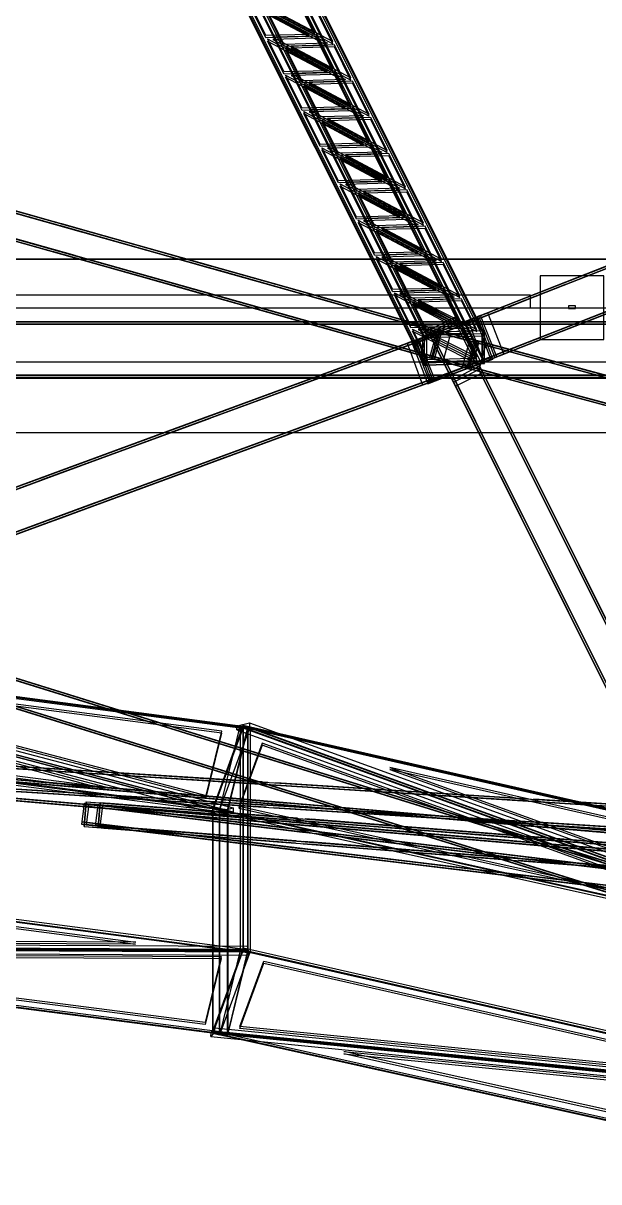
# Model space of a CAD drawing. Header units: millimetres. Extents: x -52000 to 48850, y -48850 to 51750.
# Drawn here: x 8040 to 12194, y -28305 to -19948 of the extents above; entities that cross this region are included whole.
import ezdxf

# ---------------------------------------------------------------- set-up
doc = ezdxf.new("R2010")
doc.units = ezdxf.units.MM
doc.layers.add('D-STR-BASE', color=7, linetype='Continuous', lineweight=25)
doc.layers.add('D-STR-STRC', color=7, linetype='Continuous', lineweight=25)

msp = doc.modelspace()

# ---------------------------------------------------------------- linework, layer by layer
at = {"layer": 'D-STR-BASE'}
for points in [[(-24900, -22900), (24900, -22900), (24900, 22900), (-24900, 22900)], [(-23650, -21650), (23650, -21650), (23650, 21650), (-23650, 21650)], [(-23650, -21650), (23650, -21650), (23650, 21650), (-23650, 21650)], [(-23650, -21650), (23650, -21650), (23650, 21650), (-23650, 21650)], [(-23650, -21650), (23650, -21650), (23650, 21650), (-23650, 21650)], [(-24000, -22000), (24000, -22000), (24000, -21650), (-24000, -21650)], [(-24000, -22000), (24000, -22000), (24000, -21650), (-24000, -21650)], [(-24000, -22000), (24000, -22000), (24000, -21650), (-24000, -21650)], [(-24000, -22000), (24000, -22000), (24000, -21650), (-24000, -21650)], [(-24000, -22000), (24000, -22000), (24000, -21650), (-24000, -21650)], [(-24000, -22000), (24000, -22000), (24000, -21650), (-24000, -21650)], [(-24000, -22000), (24000, -22000), (24000, -21650), (-24000, -21650)], [(-24000, -22000), (24000, -22000), (24000, -21650), (-24000, -21650)], [(11770, -22230), (12230, -22230), (12230, -21770), (11770, -21770)], [(6300, -22000), (11700, -22000), (11700, -21910), (6300, -21910)], [(6300, -22000), (11700, -22000), (11700, -21910), (6300, -21910)], [(11975, -22006), (12025, -22006), (12025, -21986), (11975, -21986)], [(-24450, -22390), (24450, -22390), (24450, -22510), (-24450, -22510)], [(-24450, -22390), (24450, -22390), (24450, -22510), (-24450, -22510)]]:
    msp.add_lwpolyline(points, close=True, dxfattribs=at)
at = {"layer": 'D-STR-STRC'}
for points in [[(10844.5, -22250.9), (11341.4, -22056.2), (19353.2, -18916.8), (18856.3, -19111.5)], [(10850.3, -22265.8), (11347.2, -22071.1), (19359, -18931.7), (18862.1, -19126.4)], [(11326.3, -22259.4), (11024.5, -22174.4), (-126.8, -19035), (175, -19119.9)], [(11330.6, -22244), (11028.8, -22159), (-122.5, -19019.6), (179.4, -19104.5)], [(11369.8, -22189.6), (10932.8, -22201.7), (9363.1, -19062.2), (9800.1, -19050.2)], [(11369.8, -22205.2), (10932.8, -22217.2), (9363.1, -19077.8), (9800.1, -19065.7)], [(11278.1, -22430.7), (10976.2, -22345.7), (-175, -19206.3), (126.8, -19291.3)], [(10955.4, -22534), (11452.3, -22339.3), (19464.1, -19199.9), (18967.2, -19394.6)], [(10961.2, -22548.9), (11458.1, -22354.2), (19470, -19214.7), (18973.1, -19409.5)], [(11273.7, -22446.1), (10971.9, -22361.1), (-179.4, -19221.7), (122.5, -19306.7)], [(11369.8, -22387.9), (10932.8, -22400), (9363.1, -19260.5), (9800.1, -19248.5)], [(11369.8, -22403.5), (10932.8, -22415.5), (9363.1, -19276.1), (9800.1, -19264)], [(10104.9, -20029.3), (9792, -20037.9), (9672.9, -19799.6)], [(10144.3, -20017.5), (10025.2, -19779.2), (9712.3, -19787.8)], [(10144.3, -20033.1), (10025.2, -19794.8), (9712.3, -19803.4)], [(10104.9, -20044.8), (9792, -20053.4), (9672.9, -19815.1)], [(10235.7, -20092.6), (9922.8, -20101.2), (9803.7, -19862.9)], [(10235.7, -20108.1), (9922.8, -20116.7), (9803.7, -19878.4)], [(10275.1, -20080.9), (10156, -19842.5), (9843.1, -19851.2)], [(10275.1, -20096.4), (10156, -19858.1), (9843.1, -19866.7)], [(10275.1, -20279.2), (10156, -20040.8), (9843.1, -20049.5)], [(10275.1, -20294.7), (10156, -20056.4), (9843.1, -20065)], [(10235.7, -20290.9), (9922.8, -20299.5), (9803.7, -20061.2)], [(10235.7, -20306.4), (9922.8, -20315), (9803.7, -20076.7)], [(10366.5, -20354.2), (10053.6, -20362.8), (9934.5, -20124.5)], [(10405.9, -20342.5), (10286.8, -20104.2), (9973.9, -20112.8)], [(10405.9, -20358), (10286.8, -20119.7), (9973.9, -20128.3)], [(10366.5, -20369.7), (10053.6, -20378.4), (9934.5, -20140.1)], [(10405.9, -20540.8), (10286.8, -20302.5), (9973.9, -20311.1)], [(10366.5, -20552.5), (10053.6, -20561.1), (9934.5, -20322.8)], [(10366.5, -20568), (10053.6, -20576.7), (9934.5, -20338.4)], [(10405.9, -20556.3), (10286.8, -20318), (9973.9, -20326.6)], [(10497.3, -20615.8), (10184.4, -20624.4), (10065.3, -20386.1)], [(10536.7, -20604.1), (10417.6, -20365.8), (10104.7, -20374.4)], [(10536.7, -20619.6), (10417.6, -20381.3), (10104.7, -20390)], [(10497.3, -20631.4), (10184.4, -20640), (10065.3, -20401.7)], [(10497.3, -20814.1), (10184.4, -20822.7), (10065.3, -20584.4)], [(10497.3, -20829.7), (10184.4, -20838.3), (10065.3, -20600)], [(10536.7, -20802.4), (10417.6, -20564.1), (10104.7, -20572.7)], [(10536.7, -20817.9), (10417.6, -20579.6), (10104.7, -20588.3)], [(10667.6, -20865.7), (10548.4, -20627.4), (10235.5, -20636)], [(10628.1, -20877.4), (10315.3, -20886.1), (10196.1, -20647.7)], [(10628.1, -20893), (10315.3, -20901.6), (10196.1, -20663.3)], [(10667.6, -20881.3), (10548.4, -20643), (10235.5, -20651.6)], [(10628.1, -21075.7), (10315.3, -21084.4), (10196.1, -20846)], [(10628.1, -21091.3), (10315.3, -21099.9), (10196.1, -20861.6)], [(10667.6, -21064), (10548.4, -20825.7), (10235.5, -20834.3)], [(10667.6, -21079.6), (10548.4, -20841.3), (10235.5, -20849.9)], [(10798.4, -21127.3), (10679.2, -20889), (10366.4, -20897.6)], [(10758.9, -21139.1), (10446.1, -21147.7), (10326.9, -20909.4)], [(10758.9, -21154.6), (10446.1, -21163.2), (10326.9, -20924.9)], [(10798.4, -21142.9), (10679.2, -20904.6), (10366.4, -20913.2)], [(8464.1, -21437), (8252.1, -21377.3), (7386.9, -21133.7)], [(8467.7, -21438), (7602.4, -21194.4), (7390.4, -21134.7)], [(10758.9, -21337.4), (10446.1, -21346), (10326.9, -21107.7)], [(10758.9, -21352.9), (10446.1, -21361.5), (10326.9, -21123.2)], [(10798.4, -21325.6), (10679.2, -21087.3), (10366.4, -21095.9)], [(10798.4, -21341.2), (10679.2, -21102.9), (10366.4, -21111.5)], [(8459.8, -21452.4), (8247.8, -21392.7), (7382.6, -21149.1)], [(8463.3, -21453.4), (7598.1, -21209.8), (7386.1, -21150.1)], [(10889.7, -21400.7), (10576.9, -21409.3), (10457.7, -21171)], [(10889.7, -21416.2), (10576.9, -21424.8), (10457.7, -21186.5)], [(10929.2, -21388.9), (10810, -21150.6), (10497.2, -21159.3)], [(10929.2, -21404.5), (10810, -21166.2), (10497.2, -21174.8)], [(8407.2, -21639.1), (8195.2, -21579.4), (7330, -21335.8)], [(8410.7, -21640.1), (7545.5, -21396.5), (7333.5, -21336.8)], [(8411.6, -21623.7), (8199.6, -21564), (7334.3, -21320.4)], [(8415.1, -21624.7), (7549.8, -21381.1), (7337.8, -21321.4)], [(10889.7, -21599), (10576.9, -21607.6), (10457.7, -21369.3)], [(10889.7, -21614.5), (10576.9, -21623.1), (10457.7, -21384.8)], [(10929.2, -21587.2), (10810, -21348.9), (10497.2, -21357.6)], [(10929.2, -21602.8), (10810, -21364.5), (10497.2, -21373.1)], [(9389.1, -21714), (9177.1, -21654.3), (8311.8, -21410.7)], [(9392.6, -21715), (8527.4, -21471.4), (8315.4, -21411.7)], [(9393.4, -21698.6), (9181.4, -21638.9), (8316.2, -21395.3)], [(9396.9, -21699.6), (8531.7, -21456), (8319.7, -21396.3)], [(11020.5, -21662.3), (10707.7, -21670.9), (10588.5, -21432.6)], [(11020.5, -21677.8), (10707.7, -21686.5), (10588.5, -21448.2)], [(11060, -21650.6), (10940.8, -21412.3), (10628, -21420.9)], [(11060, -21666.1), (10940.8, -21427.8), (10628, -21436.4)], [(11592.2, -21957.9), (11992.1, -21801.2), (12608.3, -21559.8)], [(9336.5, -21900.7), (9124.5, -21841), (8259.3, -21597.5)], [(9340, -21901.7), (8474.8, -21658.1), (8262.8, -21598.4)], [(9340.8, -21885.3), (9128.8, -21825.6), (8263.6, -21582.1)], [(9344.4, -21886.3), (8479.1, -21642.7), (8267.1, -21583)], [(11020.5, -21860.6), (10707.7, -21869.2), (10588.5, -21630.9)], [(11060, -21848.9), (10940.8, -21610.6), (10628, -21619.2)], [(11060, -21864.4), (10940.8, -21626.1), (10628, -21634.7)], [(11580.4, -21962.6), (12196.7, -21721.1), (12596.5, -21564.4)], [(11586.3, -21977.5), (12202.5, -21736), (12602.4, -21579.3)], [(11598.1, -21972.8), (11997.9, -21816.1), (12614.2, -21574.7)], [(10318.3, -21975.6), (10106.3, -21915.9), (9241.1, -21672.3)], [(10321.9, -21976.6), (9456.6, -21733), (9244.6, -21673.3)], [(10322.7, -21960.2), (10110.7, -21900.5), (9245.4, -21656.9)], [(10326.2, -21961.2), (9461, -21717.6), (9249, -21657.9)], [(11020.5, -21876.1), (10707.7, -21884.8), (10588.5, -21646.5)], [(11151.3, -21923.9), (10838.5, -21932.5), (10719.3, -21694.2)], [(11151.3, -21939.5), (10838.5, -21948.1), (10719.3, -21709.8)], [(11190.8, -21912.2), (11071.6, -21673.9), (10758.8, -21682.5)], [(11190.8, -21927.7), (11071.6, -21689.4), (10758.8, -21698.1)], [(10265.8, -22162.3), (10053.8, -22102.7), (9188.5, -21859.1)], [(10269.3, -22163.3), (9404.1, -21919.7), (9192.1, -21860.1)], [(10270.1, -22146.9), (10058.1, -22087.3), (9192.9, -21843.7)], [(10273.6, -22147.9), (9408.4, -21904.3), (9196.4, -21844.7)], [(11151.3, -22122.2), (10838.5, -22130.8), (10719.3, -21892.5)], [(11190.8, -22110.5), (11071.6, -21872.2), (10758.8, -21880.8)], [(11190.8, -22126), (11071.6, -21887.7), (10758.8, -21896.4)], [(10950, -22209.6), (11529, -21982.7), (11928.9, -21826)], [(10955.9, -22224.5), (11534.9, -21997.6), (11934.7, -21840.9)], [(10961.8, -22204.9), (11361.7, -22048.3), (11940.7, -21821.4)], [(10967.7, -22219.8), (11367.5, -22063.2), (11946.5, -21836.3)], [(11691.3, -22245.6), (12307.6, -22004.1), (12707.4, -21847.4)], [(11697.2, -22260.5), (12313.4, -22019), (12713.3, -21862.3)], [(11703.2, -22241), (12103, -22084.3), (12719.3, -21842.8)], [(11709, -22255.9), (12108.8, -22099.2), (12725.1, -21857.7)], [(11201.2, -22224.2), (10989.2, -22164.5), (10170.4, -21933.9)], [(11204.7, -22225.1), (10385.9, -21994.6), (10173.9, -21934.9)], [(11205.5, -22208.8), (10993.5, -22149.1), (10174.7, -21918.5)], [(11209, -22209.7), (10390.2, -21979.2), (10178.2, -21919.5)], [(11151.3, -22137.8), (10838.5, -22146.4), (10719.3, -21908.1)], [(11273.7, -22168.6), (10960.9, -22177.2), (10850.1, -21955.8)], [(11273.7, -22184.2), (10960.9, -22192.8), (10850.1, -21971.4)], [(11313.2, -22156.9), (11202.4, -21935.5), (10889.6, -21944.1)], [(11313.2, -22172.5), (11202.4, -21951.1), (10889.6, -21959.7)], [(10844.5, -22250.9), (10961.2, -22548.9), (11458.1, -22354.2), (11341.4, -22056.2)], [(10895.9, -22230.8), (11012.6, -22528.7), (11509.5, -22334), (11392.7, -22036.1)], [(11325.8, -22062.3), (11442.6, -22360.3), (11458.1, -22354.2), (11341.4, -22056.2)], [(-22302.6, -22118.6), (-22302.6, -22118.6), (22302.6, -22118.6), (22302.6, -22118.6)], [(-276.9, -26331.3), (166.5, -26168.3), (11317.8, -22070.9), (10874.4, -22233.8)], [(-271.4, -26346.3), (172.1, -26183.4), (11323.3, -22085.9), (10879.9, -22248.9)], [(7461.7, -22102.6), (7461.7, -22102.6), (11123.8, -22102.6), (11123.8, -22102.6)], [(7461.7, -22118.6), (7461.7, -22118.6), (11123.8, -22118.6), (11123.8, -22118.6)], [(10018.7, -22548.3), (10838.8, -22246.9), (11195.6, -22115.8)], [(10021.4, -22547.3), (10378.2, -22416.1), (11198.3, -22114.8)], [(10024.2, -22563.3), (10844.3, -22262), (11201.1, -22130.8)], [(10026.9, -22562.3), (10383.8, -22431.2), (11203.8, -22129.8)], [(11148.6, -22410.9), (10936.6, -22351.2), (10117.8, -22120.7)], [(11152.1, -22411.9), (10333.3, -22181.4), (10121.3, -22121.7)], [(11153, -22395.5), (10941, -22335.8), (10122.1, -22105.3)], [(11156.5, -22396.5), (10337.7, -22166), (10125.7, -22106.3)], [(10811.1, -22257.1), (10921.4, -22557.5), (11364.9, -22394.5), (11254.5, -22094.2)], [(10874.4, -22233.8), (10984.7, -22534.2), (11428.2, -22371.3), (11317.8, -22070.9)], [(11313.2, -22355.2), (11202.4, -22133.8), (10889.6, -22142.4)], [(11209.7, -22428.1), (11266.6, -22225.9), (10964.8, -22141), (10907.9, -22343.1)], [(10968.5, -22183), (11165.3, -22084.7), (11156.9, -22067.8), (10960.1, -22166.2)], [(11145.7, -22537.3), (11342.5, -22439), (11156.9, -22067.8), (10960.1, -22166.2)], [(11160.6, -22567.1), (11357.3, -22468.7), (11171.7, -22097.5), (10975, -22195.9)], [(11060.9, -22492.6), (11639.9, -22265.7), (12039.8, -22109.1)], [(11066.8, -22507.5), (11645.8, -22280.6), (12045.6, -22124)], [(11072.8, -22488), (11472.6, -22331.3), (12051.6, -22104.4)], [(11078.6, -22502.9), (11478.4, -22346.2), (12057.4, -22119.3)], [(13376.9, -26543.5), (13191.3, -26172.4), (11142.6, -22074.9), (11328.2, -22446.1)], [(13391.2, -26536.4), (13205.6, -26165.2), (11156.9, -22067.8), (11342.5, -22439)], [(11178.8, -22102.6), (11178.8, -22102.6), (14840.9, -22102.6), (14840.9, -22102.6)], [(11178.8, -22118.6), (11178.8, -22118.6), (14840.9, -22118.6), (14840.9, -22118.6)], [(11473.2, -22700.5), (11340.4, -22434.8), (11195.3, -22144.6)], [(11304, -22076), (11414.3, -22376.4), (11428.2, -22371.3), (11317.8, -22070.9)], [(13363.8, -26357.7), (13089, -26272.3), (-111, -22174.9), (163.8, -22260.2)], [(13368.5, -26342.4), (13093.7, -26257.1), (-106.3, -22159.6), (168.5, -22244.9)], [(11273.7, -22366.9), (10960.9, -22375.5), (10850.1, -22154.1)], [(11273.7, -22382.5), (10960.9, -22391.1), (10850.1, -22169.7)], [(10874.4, -22233.8), (10984.7, -22534.2), (10998.6, -22529.1), (10888.2, -22228.8)], [(11313.2, -22370.8), (11202.4, -22149.4), (10889.6, -22158)], [(11358.1, -22380.2), (11358.1, -22166.3), (10921.1, -22178.3), (10921.1, -22392.2)], [(11369.8, -22403.5), (11369.8, -22189.6), (10932.8, -22201.7), (10932.8, -22415.5)], [(10952.6, -22415), (10952.6, -22201.1), (10932.8, -22201.7), (10932.8, -22415.5)], [(13194.4, -26634.8), (13008.8, -26263.6), (10960.1, -22166.2), (11145.7, -22537.3)], [(10986.3, -22365.2), (11043.2, -22163), (11028.8, -22159), (10971.9, -22361.1)], [(11273.7, -22446.1), (11330.6, -22244), (11028.8, -22159), (10971.9, -22361.1)], [(13208.7, -26627.6), (13023.1, -26256.5), (10974.4, -22159), (11160, -22530.2)], [(11007.4, -22372.6), (11061.9, -22169.8), (11049.6, -22166.5), (10995.1, -22369.3)], [(11252.9, -22438.6), (11307.4, -22235.8), (11049.6, -22166.5), (10995.1, -22369.3)], [(26552, -26348.7), (26294.2, -26279.4), (11045.5, -22182), (11303.3, -22251.2)], [(26556.2, -26333.2), (26298.3, -26264), (11049.6, -22166.5), (11307.4, -22235.8)], [(11327.5, -22458.6), (11382, -22255.8), (11124.2, -22186.6), (11069.7, -22389.4)], [(12495.4, -22571.6), (11353.3, -22264.7), (11172.2, -22216)], [(12499.6, -22556.1), (11357.4, -22249.2), (11176.4, -22200.6)], [(12501.3, -22573.2), (12320.2, -22524.5), (11178.1, -22217.6)], [(11458.9, -22707.7), (11326.1, -22442), (11181, -22151.8)], [(12505.5, -22557.7), (12324.4, -22509.1), (11182.3, -22202.2)], [(11471.2, -22732.3), (11326.1, -22442.1), (11193.3, -22176.4)], [(11485.5, -22725.1), (11340.5, -22434.9), (11207.6, -22169.2)], [(11369.8, -22403.5), (11369.8, -22189.6), (11349.9, -22190.2), (11349.9, -22404)], [(10844.5, -22250.9), (10961.2, -22548.9), (10976.7, -22542.8), (10860, -22244.9)], [(11276.5, -22798.9), (11143.6, -22533.2), (10998.5, -22243)], [(11288.8, -22823.5), (11143.7, -22533.3), (11010.8, -22267.6)], [(11290.8, -22791.8), (11157.9, -22526), (11012.8, -22235.9)], [(11303.1, -22816.3), (11158, -22526.2), (11025.1, -22260.4)], [(11252.9, -22438.6), (11307.4, -22235.8), (11295.2, -22232.5), (11240.7, -22435.3)], [(11273.7, -22446.1), (11330.6, -22244), (11316.3, -22239.9), (11259.4, -22442.1)], [(-172.1, -26616.6), (271.4, -26453.7), (11422.7, -22356.3), (10979.2, -22519.2)], [(13306.3, -26542.9), (13031.5, -26457.6), (-168.5, -22360.2), (106.3, -22445.5)], [(-166.5, -26631.7), (276.9, -26468.7), (11428.2, -22371.3), (10984.7, -22534.2)], [(13311, -26527.7), (13036.2, -26442.3), (-163.8, -22344.9), (111, -22430.2)], [(26501.7, -26536), (26243.8, -26466.8), (10995.1, -22369.3), (11252.9, -22438.6)], [(26505.8, -26520.6), (26248, -26451.3), (10999.3, -22353.9), (11257.1, -22423.1)], [(12449.2, -22743.5), (11307.1, -22436.6), (11126, -22387.9)], [(12455.1, -22745.1), (12274.1, -22696.4), (11131.9, -22389.5)], [(9089.4, -22889.7), (9955.4, -22571.5), (10312.2, -22440.4)], [(9092.1, -22888.7), (9449, -22757.6), (10314.9, -22439.4)], [(9095, -22904.7), (9960.9, -22586.5), (10317.8, -22455.4)], [(9097.7, -22903.7), (9454.5, -22772.6), (10320.4, -22454.4)], [(10123.6, -22833.6), (10943.6, -22532.3), (11300.5, -22401.2)], [(10126.3, -22832.6), (10483.1, -22701.5), (11303.1, -22400.2)], [(10129.1, -22848.6), (10949.1, -22547.3), (11306, -22416.2)], [(10131.8, -22847.6), (10488.6, -22716.5), (11308.7, -22415.2)], [(12445.1, -22758.9), (11302.9, -22452), (11121.9, -22403.4)], [(12451, -22760.5), (12269.9, -22711.9), (11127.8, -22405)], [(11145.7, -22537.3), (11342.5, -22439), (11334, -22422.1), (11137.3, -22520.5)], [(11629.7, -23049.1), (11496.8, -22783.4), (11340.9, -22471.7)], [(11644, -23042), (11511.1, -22776.3), (11355.2, -22464.5)], [(-22302.6, -22486.6), (-22302.6, -22486.6), (22302.6, -22486.6), (22302.6, -22486.6)], [(7461.7, -22486.6), (7461.7, -22486.6), (11123.8, -22486.6), (11123.8, -22486.6)], [(7461.7, -22502.6), (7461.7, -22502.6), (11123.8, -22502.6), (11123.8, -22502.6)], [(11447.2, -23140.4), (11314.3, -22874.6), (11158.5, -22562.9)], [(11461.5, -23133.2), (11328.6, -22867.5), (11172.8, -22555.8)], [(11178.8, -22486.6), (11178.8, -22486.6), (14840.9, -22486.6), (14840.9, -22486.6)], [(11178.8, -22502.6), (11178.8, -22502.6), (14840.9, -22502.6), (14840.9, -22502.6)], [(11642, -23073.7), (11486.1, -22762), (11353.2, -22496.3)], [(11656.3, -23066.6), (11500.4, -22754.8), (11367.5, -22489.1)], [(11459.5, -23165), (11303.6, -22853.2), (11170.8, -22587.5)], [(11473.8, -23157.8), (11317.9, -22846.1), (11185.1, -22580.3)], [(9194.3, -23175.1), (10060.2, -22856.9), (10417.1, -22725.7)], [(9197, -23174.1), (9553.8, -23042.9), (10419.8, -22724.8)], [(8160.2, -23231.2), (9026.1, -22913), (9383, -22781.9)], [(8162.9, -23230.2), (8519.7, -23099.1), (9385.7, -22780.9)], [(8165.7, -23246.2), (9031.6, -22928), (9388.5, -22796.9)], [(8168.4, -23245.2), (8525.2, -23114.1), (9391.2, -22795.9)], [(9199.8, -23190.1), (10065.8, -22871.9), (10422.6, -22740.8)], [(9202.5, -23189.1), (9559.3, -23058), (10425.3, -22739.8)], [(11800.4, -23390.6), (11667.5, -23124.9), (11511.7, -22813.1)], [(11814.7, -23383.4), (11681.8, -23117.7), (11526, -22806)], [(11632.2, -23474.7), (11499.4, -23208.9), (11343.5, -22897.2)], [(11812.7, -23415.2), (11656.8, -23103.4), (11524, -22837.7)], [(11827, -23408), (11671.1, -23096.3), (11538.3, -22830.6)], [(11617.9, -23481.8), (11485.1, -23216.1), (11329.2, -22904.4)], [(11630.2, -23506.4), (11474.4, -23194.7), (11341.5, -22929)], [(11644.5, -23499.3), (11488.7, -23187.5), (11355.8, -22921.8)], [(7230.9, -23572.6), (8096.9, -23254.4), (8453.7, -23123.3)], [(7233.6, -23571.6), (7590.4, -23440.5), (8456.4, -23122.3)], [(7236.4, -23587.6), (8102.4, -23269.4), (8459.2, -23138.3)], [(7239.1, -23586.6), (7595.9, -23455.5), (8461.9, -23137.3)], [(8265, -23516.5), (9131, -23198.3), (9487.8, -23067.2)], [(8267.7, -23515.5), (8624.5, -23384.4), (9490.5, -23066.2)], [(8270.5, -23531.5), (9136.5, -23213.3), (9493.3, -23082.2)], [(8273.2, -23530.5), (8630.1, -23399.4), (9496, -23081.2)], [(11985.4, -23724.9), (11852.6, -23459.2), (11696.7, -23147.4)], [(11971.1, -23732), (11838.3, -23466.3), (11682.4, -23154.6)], [(11983.4, -23756.6), (11827.5, -23444.9), (11694.7, -23179.2)], [(11997.7, -23749.5), (11841.9, -23437.7), (11709, -23172)], [(11788.7, -23823.3), (11655.8, -23557.5), (11499.9, -23245.8)], [(11800.9, -23847.9), (11645.1, -23536.1), (11512.2, -23270.4)], [(11803, -23816.1), (11670.1, -23550.4), (11514.2, -23238.7)], [(11815.3, -23840.7), (11659.4, -23529), (11526.5, -23263.3)], [(7335.8, -23858), (8201.7, -23539.8), (8558.5, -23408.7)], [(7338.4, -23857), (7695.3, -23725.9), (8561.2, -23407.7)], [(7341.3, -23873), (8207.2, -23554.8), (8564.1, -23423.7)], [(7344, -23872), (7700.8, -23740.9), (8566.7, -23422.7)], [(12141.8, -24073.5), (12009, -23807.8), (11853.1, -23496)], [(12154.1, -24098.1), (11998.3, -23786.4), (11865.4, -23520.6)], [(12156.2, -24066.3), (12023.3, -23800.6), (11867.4, -23488.9)], [(12168.4, -24090.9), (12012.6, -23779.2), (11879.7, -23513.5)], [(11959.4, -24164.7), (11826.5, -23899), (11670.7, -23587.3)], [(11971.7, -24189.3), (11815.8, -23877.6), (11682.9, -23611.9)], [(11973.7, -24157.6), (11840.8, -23891.8), (11685, -23580.1)], [(11986, -24182.2), (11830.1, -23870.4), (11697.3, -23604.7)], [(12312.6, -24415), (12179.7, -24149.2), (12023.8, -23837.5)], [(12324.9, -24439.5), (12169, -24127.8), (12036.1, -23862.1)], [(12326.9, -24407.8), (12194, -24142.1), (12038.2, -23830.3)], [(12339.2, -24432.4), (12183.3, -24120.7), (12050.4, -23854.9)], [(12130.1, -24506.2), (11997.2, -24240.5), (11841.4, -23928.7)], [(12142.4, -24530.8), (11986.5, -24219), (11853.7, -23953.3)], [(12144.4, -24499), (12011.6, -24233.3), (11855.7, -23921.6)], [(12156.7, -24523.6), (12000.8, -24211.9), (11868, -23946.2)], [(12300.8, -24847.6), (12168, -24581.9), (12012.1, -24270.2)], [(12313.1, -24872.2), (12157.3, -24560.5), (12024.4, -24294.8)], [(12315.1, -24840.5), (12182.3, -24574.8), (12026.4, -24263)], [(12327.4, -24865.1), (12171.6, -24553.3), (12038.7, -24287.6)], [(4812.4, -24388.9), (4666.3, -25000.5), (9515.7, -25625.7)], [(4812.4, -24388.9), (9515.7, -25625.7), (9661.8, -25025)], [(4812, -24404.3), (4665.9, -25015.9), (9515.3, -25641.1)], [(4812, -24404.2), (9515.4, -25641), (9661.5, -25040.4)], [(4967.9, -24510.6), (4854, -24987.5), (8634.7, -25474.8)], [(4968.3, -24495.2), (4854.4, -24972.1), (8635.1, -25459.4)], [(5727.8, -24563), (9360.6, -25518.3), (9473.5, -25054.3)], [(5727.5, -24578.3), (9360.3, -25533.6), (9473.1, -25069.7)], [(8887.2, -24968.1), (7856.8, -24648.2), (7663.7, -24588.3)], [(8889, -24968.6), (8696, -24908.7), (7665.6, -24588.9)], [(8891.9, -24952.8), (7861.5, -24632.9), (7668.5, -24573)], [(8893.8, -24953.4), (8700.8, -24893.4), (7670.3, -24573.6)], [(12471.6, -25189.1), (12338.7, -24923.4), (12182.8, -24611.6)], [(8829.7, -25153.3), (7799.2, -24833.5), (7606.2, -24773.6)], [(8831.5, -25153.9), (8638.5, -25094), (7608.1, -24774.1)], [(8834.4, -25138.1), (7804, -24818.2), (7611, -24758.3)], [(8836.3, -25138.6), (8643.2, -25078.7), (7612.8, -24758.9)], [(9987.2, -25309.5), (8956.8, -24989.7), (8763.7, -24929.7)], [(9989, -25310.1), (9796, -25250.2), (8765.6, -24930.3)], [(9991.9, -25294.2), (8961.5, -24974.4), (8768.5, -24914.5)], [(9993.8, -25294.8), (9800.8, -25234.9), (8770.3, -24915)], [(9628.3, -25028), (9407.4, -25628.7), (14249.2, -26700.2)], [(9628.9, -25012.7), (9408, -25613.3), (14249.9, -26684.8)], [(9408.1, -27232.6), (9408.1, -25613.8), (9628.9, -25013.4), (9628.8, -26632.2)], [(9458.2, -27243.7), (9458.3, -25624.9), (9679, -25024.8), (9679, -26643.6)], [(9459.9, -27237.7), (9459.9, -25618.9), (9605.9, -25018.4), (9605.9, -26637.2)], [(9515.8, -27244.9), (9515.8, -25626.1), (9661.8, -25025.7), (9661.7, -26644.6)], [(9673, -25025.8), (9583.1, -25045.5), (9584.3, -25014.9), (9674.2, -24995.1)], [(9626.9, -26638.3), (9626.9, -25018.3), (9628.9, -25012.7), (9628.9, -26632.7)], [(9628.4, -25028), (14249.3, -26700.1), (14470.2, -26129.2)], [(9628.9, -25012.7), (14249.9, -26684.8), (14470.8, -26113.9)], [(9660.5, -26650.5), (9660.5, -25030.5), (9661.8, -25025), (9661.8, -26645)], [(27129.7, -27057.4), (27111.1, -27055.8), (4240.2, -25101.1), (4258.8, -25102.7)], [(27131.1, -27041.5), (27112.5, -27039.9), (4241.5, -25085.2), (4260.1, -25086.8)], [(4249.1, -25086.9), (4249.1, -25086.9), (26583.5, -26505), (26583.5, -26505)], [(9929.7, -25494.8), (8899.2, -25174.9), (8706.2, -25115)], [(9931.5, -25495.4), (9738.5, -25435.5), (8708.1, -25115.6)], [(9934.4, -25479.5), (8904, -25159.7), (8711, -25099.7)], [(9936.3, -25480.1), (9743.2, -25420.2), (8712.8, -25100.3)], [(9765.5, -25139.8), (9598.4, -25594.3), (13262.1, -26405.1)], [(27118.3, -27190.9), (27099.7, -27189.3), (4228.7, -25234.7), (4247.4, -25236.3)], [(27119.7, -27175), (27101.1, -27173.4), (4230.1, -25218.7), (4248.7, -25220.3)], [(4239.8, -25234.6), (4239.8, -25234.6), (26574.2, -26652.7), (26574.2, -26652.7)], [(9764.9, -25155.2), (9597.7, -25609.7), (13261.5, -26420.4)], [(8000, -25309), (8000, -25309), (9764.4, -25421)], [(8041.9, -25311.7), (9806.3, -25423.7), (9806.3, -25423.7)], [(11087.2, -25651), (10056.8, -25331.1), (9863.7, -25271.2)], [(11089, -25651.5), (10896, -25591.6), (9865.6, -25271.8)], [(11091.9, -25635.7), (10061.5, -25315.8), (9868.5, -25255.9)], [(11093.8, -25636.3), (10900.8, -25576.3), (9870.3, -25256.5)], [(10686.4, -25316.2), (14116, -26557.3), (14279.9, -26133.5)], [(7999, -25325), (7999, -25325), (9763.4, -25437)], [(8040.9, -25327.6), (9805.3, -25439.7), (9805.3, -25439.7)], [(10685.9, -25331.5), (14115.4, -26572.6), (14279.4, -26148.8)], [(7989.6, -25472.7), (7989.6, -25472.7), (9754, -25584.7)], [(8031.5, -25475.3), (9795.9, -25587.4), (9795.9, -25587.4)], [(9913.9, -25586.1), (8095.5, -25430.6), (8083.9, -25429.6)], [(9915.2, -25570.1), (8096.8, -25414.7), (8085.2, -25413.7)], [(9944.6, -25588.7), (9933, -25587.7), (8114.6, -25432.3)], [(9946, -25572.7), (9934.4, -25571.7), (8116, -25416.3)], [(11029.7, -25836.2), (9999.2, -25516.4), (9806.2, -25456.5)], [(11031.5, -25836.8), (10838.5, -25776.9), (9808.1, -25457)], [(11034.4, -25821), (10004, -25501.1), (9811, -25441.2)], [(11036.3, -25821.5), (10843.2, -25761.6), (9812.8, -25441.8)], [(9860.2, -25443.2), (9860.2, -25443.2), (11624.6, -25555.2)], [(9861.2, -25427.2), (9861.2, -25427.2), (11625.6, -25539.2)], [(9902.1, -25445.8), (11666.5, -25557.8), (11666.5, -25557.8)], [(9903.1, -25429.8), (11667.5, -25541.9), (11667.5, -25541.9)], [(7988.6, -25488.6), (7988.6, -25488.6), (9753, -25600.7)], [(8030.5, -25491.3), (9794.9, -25603.3), (9794.9, -25603.3)], [(9902.5, -25719.6), (8084.1, -25564.2), (8072.4, -25563.2)], [(9903.8, -25703.6), (8085.4, -25548.2), (8073.8, -25547.2)], [(9933.2, -25722.2), (9921.6, -25721.2), (8103.2, -25565.8)], [(9934.6, -25706.3), (9923, -25705.3), (8104.6, -25549.9)], [(8495.9, -25563), (8481.8, -25742.4), (8481.8, -25742.4), (8495.9, -25563)], [(8595.6, -25570.8), (8581.5, -25750.2), (8581.5, -25750.2), (8595.6, -25570.8)], [(8595.6, -25570.8), (8595.6, -25570.8), (9978.9, -25679.4)], [(11721.4, -25561.3), (11721.4, -25561.3), (13485.8, -25673.4)], [(11722.4, -25545.4), (11722.4, -25545.4), (13486.8, -25657.4)], [(11763.3, -25564), (13527.7, -25676), (13527.7, -25676)], [(11764.3, -25548), (13528.7, -25660.1), (13528.7, -25660.1)], [(8464.3, -25725.3), (8482.3, -25576.4), (8479.9, -25576.1), (8461.9, -25725)], [(8497.9, -25729.3), (8515.8, -25580.4), (8479.9, -25576.1), (8461.9, -25725)], [(28034.7, -27953.2), (27998.8, -27948.9), (8478, -25591.9), (8513.9, -25596.3)], [(28036.6, -27937.4), (28000.7, -27933), (8479.9, -25576.1), (8515.8, -25580.4)], [(8494.7, -25578.9), (8494.7, -25578.9), (27121.2, -27041.6), (27121.2, -27041.6)], [(8497.9, -25729.3), (8515.8, -25580.4), (8513.4, -25580.1), (8495.5, -25729)], [(8596.4, -25741.2), (8614.4, -25592.3), (8578.5, -25588), (8560.5, -25736.9)], [(10076.2, -25784.9), (8607.7, -25607.6), (8585.3, -25604.9)], [(10078.2, -25769), (8609.6, -25591.7), (8587.2, -25589)], [(8594.4, -25586.7), (8594.4, -25586.7), (9977.6, -25695.4)], [(10104.8, -25788.4), (10082.4, -25785.7), (8613.9, -25608.4)], [(10106.7, -25772.5), (10084.3, -25769.8), (8615.8, -25592.5)], [(8636.2, -25590), (10019.5, -25698.7), (10019.5, -25698.7)], [(8637.5, -25574.1), (10020.7, -25682.7), (10020.7, -25682.7)], [(9410.1, -25607.7), (9410.1, -27227.7), (9408, -27233.3), (9408, -25613.3)], [(9554.6, -25637.1), (9475.7, -25660.3), (9476.4, -25629.6), (9555.4, -25606.4)], [(9517, -25620.1), (9517, -27240.1), (9515.7, -27245.7), (9515.7, -25625.7)], [(9849.8, -25606.8), (9849.8, -25606.8), (11614.2, -25718.9)], [(9850.8, -25590.9), (9850.8, -25590.9), (11615.2, -25702.9)], [(9891.7, -25609.5), (11656.1, -25721.5), (11656.1, -25721.5)], [(9892.7, -25593.5), (11657.1, -25705.5), (11657.1, -25705.5)], [(11819.8, -25748.9), (10001.4, -25593.5), (9989.8, -25592.5)], [(11821.1, -25733), (10002.7, -25577.6), (9991.1, -25576.6)], [(11850.6, -25751.6), (11838.9, -25750.6), (10020.5, -25595.2)], [(11851.9, -25735.6), (11840.3, -25734.6), (10021.9, -25579.2)], [(12187.2, -25992.4), (11156.8, -25672.6), (10963.7, -25612.6)], [(12189, -25993), (11996, -25933.1), (10965.6, -25613.2)], [(12191.9, -25977.1), (11161.5, -25657.3), (10968.5, -25597.4)], [(12193.8, -25977.7), (12000.8, -25917.8), (10970.3, -25597.9)], [(28018.6, -28086.3), (27982.7, -28081.9), (8461.9, -25725), (8497.9, -25729.3)], [(28020.5, -28070.4), (27984.6, -28066.1), (8463.9, -25709.1), (8499.8, -25713.4)], [(8483.1, -25726.5), (8483.1, -25726.5), (27109.6, -27189.2), (27109.6, -27189.2)], [(10060.2, -25918), (8591.6, -25740.6), (8569.2, -25737.9)], [(10062.1, -25902.1), (8593.5, -25724.8), (8571.2, -25722)], [(8582.8, -25734.3), (8582.8, -25734.3), (9966, -25842.9)], [(10090.7, -25905.5), (10068.3, -25902.8), (8599.7, -25725.5)], [(8624.7, -25737.6), (10007.9, -25846.2), (10007.9, -25846.2)], [(11808.4, -25882.5), (9990, -25727), (9978.4, -25726.1)], [(11809.7, -25866.5), (9991.3, -25711.1), (9979.7, -25710.1)], [(11839.1, -25885.1), (11827.5, -25884.1), (10009.1, -25728.7)], [(11840.5, -25869.1), (11828.9, -25868.2), (10010.5, -25712.7)], [(10074.3, -25703), (10074.3, -25703), (11529.8, -25817.3)], [(10075.6, -25687), (10075.6, -25687), (11531.1, -25801.3)], [(10116.2, -25706.2), (11571.7, -25820.5), (11571.7, -25820.5)], [(10117.4, -25690.3), (11572.9, -25804.6), (11572.9, -25804.6)], [(11711, -25725), (11711, -25725), (13475.4, -25837)], [(11712, -25709), (11712, -25709), (13476.4, -25821.1)], [(11752.9, -25727.7), (13517.3, -25839.7), (13517.3, -25839.7)], [(11753.9, -25711.7), (13518.3, -25823.7), (13518.3, -25823.7)], [(8581.5, -25750.2), (8581.5, -25750.2), (9964.8, -25858.9)], [(10088.7, -25921.4), (10066.4, -25918.7), (8597.8, -25741.4)], [(8623.4, -25753.5), (10006.6, -25862.2), (10006.6, -25862.2)], [(11703, -25981.3), (10163, -25795.4), (10140.6, -25792.7)], [(11704.9, -25965.4), (10164.9, -25779.5), (10142.5, -25776.8)], [(11731.5, -25984.8), (11709.1, -25982.1), (10169.1, -25796.1)], [(11733.5, -25968.9), (11711.1, -25966.2), (10171.1, -25780.3)], [(12129.7, -26177.7), (11099.2, -25857.8), (10906.2, -25797.9)], [(12131.5, -26178.3), (11938.5, -26118.4), (10908.1, -25798.5)], [(12134.4, -26162.4), (11104, -25842.6), (10911, -25782.6)], [(12136.3, -26163), (11943.2, -26103.1), (10912.8, -25783.2)], [(11627.8, -25808.9), (11627.8, -25808.9), (13083.3, -25923.2)], [(11669.6, -25812.2), (13125.1, -25926.5), (13125.1, -25926.5)], [(13725.7, -25911.8), (11907.3, -25756.4), (11895.7, -25755.4)], [(13727.1, -25895.9), (11908.7, -25740.5), (11897, -25739.5)], [(13756.5, -25914.5), (13744.9, -25913.5), (11926.5, -25758.1)], [(13757.8, -25898.5), (13746.2, -25897.5), (11927.8, -25742.1)], [(10061.5, -25866.5), (10061.5, -25866.5), (11517, -25980.8)], [(10062.7, -25850.5), (10062.7, -25850.5), (11518.2, -25964.8)], [(10103.3, -25869.7), (11558.8, -25984), (11558.8, -25984)], [(10104.6, -25853.8), (11560.1, -25968.1), (11560.1, -25968.1)], [(11626.5, -25824.9), (11626.5, -25824.9), (13082, -25939.2)], [(11668.4, -25828.1), (13123.9, -25942.4), (13123.9, -25942.4)], [(13714.3, -26045.3), (11895.9, -25889.9), (11884.3, -25888.9)], [(13715.7, -26029.4), (11897.2, -25874), (11885.6, -25873)], [(13745.1, -26048), (13733.4, -26047), (11915, -25891.6)], [(13746.4, -26032), (13734.8, -26031), (11916.4, -25875.6)], [(11686.9, -26114.4), (10146.9, -25928.4), (10124.5, -25925.7)], [(11688.8, -26098.5), (10148.8, -25912.5), (10126.4, -25909.8)], [(11715.5, -26117.8), (11693.1, -26115.1), (10153.1, -25929.2)], [(11717.4, -26101.9), (11695, -26099.2), (10155, -25913.3)], [(11613.7, -25988.4), (11613.7, -25988.4), (13069.2, -26102.6)], [(11614.9, -25972.4), (11614.9, -25972.4), (13070.4, -26086.7)], [(11656.8, -25975.7), (13112.3, -26090), (13112.3, -26090)], [(13329.7, -26177.7), (11789.7, -25991.8), (11767.3, -25989.1)], [(13331.6, -26161.9), (11791.6, -25975.9), (11769.2, -25973.2)], [(13360.2, -26165.3), (13337.8, -26162.6), (11797.8, -25976.7)], [(13236.7, -26318.2), (12256.8, -26014), (12063.7, -25954.1)], [(13238.6, -26318.8), (13045.6, -26258.9), (12065.6, -25954.7)], [(13241.5, -26302.9), (12261.5, -25998.7), (12068.5, -25938.8)], [(13243.4, -26303.5), (13050.3, -26243.6), (12070.3, -25939.4)], [(4666.3, -26620.5), (4812.4, -26008.9), (9661.8, -26645)], [(4666.6, -26605.1), (4812.7, -25993.5), (9662.2, -26629.6)], [(4859.4, -26556.8), (4976.2, -26067.9), (8852.4, -26576.4)], [(11655.5, -25991.6), (13111.1, -26105.9), (13111.1, -26105.9)], [(13358.3, -26181.2), (13335.9, -26178.5), (11795.9, -25992.5)], [(4859.1, -26572.2), (4975.8, -26083.3), (8852, -26591.8)], [(13313.6, -26310.8), (11773.6, -26124.8), (11751.2, -26122.1)], [(13315.6, -26294.9), (11775.5, -26109), (11753.2, -26106.2)], [(13342.2, -26314.2), (13319.8, -26311.5), (11779.8, -26125.6)], [(13344.1, -26298.3), (13321.7, -26295.6), (11781.7, -26109.7)], [(13179.2, -26503.5), (12199.2, -26199.3), (12006.2, -26139.4)], [(13181.1, -26504.1), (12988.1, -26444.2), (12008.1, -26140)], [(13184, -26488.2), (12204, -26184), (12011, -26124.1)], [(13185.8, -26488.8), (12992.8, -26428.9), (12012.8, -26124.7)], [(4666.3, -26620.5), (9661.8, -26645), (9515.7, -27245.7)], [(4666.6, -26605.2), (9662.2, -26629.6), (9516.1, -27230.3)], [(9408, -27233.3), (9628.9, -26632.7), (14470.8, -27733.9)], [(9408.6, -27218), (9629.5, -26617.3), (14471.4, -27718.6)], [(9666, -26638.6), (9658.7, -26605.3), (9658, -26636.1), (9665.3, -26669.3)], [(5505, -26674.9), (9468.5, -26694.3), (9352.6, -27170.9)], [(5505.4, -26659.5), (9468.9, -26679), (9352.9, -27155.5)], [(9603.5, -27200), (9777, -26728.2), (13579.8, -27593.2)], [(9604.1, -27184.7), (9777.6, -26712.9), (13580.4, -27577.8)], [(9396, -27226.8), (9421.9, -27193.9), (9420.7, -27224.6), (9394.8, -27257.4)], [(9408, -27233.3), (14470.8, -27733.9), (14249.9, -28304.8)], [(9408.6, -27218), (14471.3, -27718.6), (14250.5, -28289.5)], [(10354.8, -27380.6), (14274.1, -27768.1), (14103.1, -28210.1)], [(10355.3, -27365.3), (14274.7, -27752.8), (14103.7, -28194.8)]]:
    msp.add_lwpolyline(points, close=True, dxfattribs=at)
for points in [[(11325.8, -22062.3), (19337.7, -18922.9)], [(11341.4, -22056.2), (19353.2, -18916.8)], [(11028.8, -22159), (-122.5, -19019.6)], [(11043.2, -22163), (-108.1, -19023.6)], [(11349.9, -22190.2), (9780.2, -19050.7)], [(11369.8, -22189.6), (9800.1, -19050.2)], [(11316.3, -22239.9), (165, -19100.5)], [(11330.6, -22244), (179.4, -19104.5)], [(10932.8, -22201.7), (9363.1, -19062.2)], [(10952.6, -22201.1), (9382.9, -19061.7)], [(10844.5, -22250.9), (18856.3, -19111.5)], [(10860, -22244.9), (18871.8, -19105.4)], [(11458.1, -22354.2), (19470, -19214.7)], [(10971.9, -22361.1), (-179.4, -19221.7)], [(10986.3, -22365.2), (-165, -19225.8)], [(11259.4, -22442.1), (108.1, -19302.6)], [(10932.8, -22415.5), (9363.1, -19276.1)], [(10952.6, -22415), (9382.9, -19275.5)], [(11349.9, -22404), (9780.2, -19264.6)], [(11369.8, -22403.5), (9800.1, -19264)], [(11442.6, -22360.3), (19454.4, -19220.8)], [(11273.7, -22446.1), (122.5, -19306.7)], [(10961.2, -22548.9), (18973.1, -19409.5)], [(10976.7, -22542.8), (18988.6, -19403.4)], [(11341.4, -22056.2), (11392.7, -22036.1)], [(-22302.6, -22102.6), (22302.6, -22102.6)], [(152.7, -26173.4), (11304, -22076)], [(166.5, -26168.3), (11317.8, -22070.9)], [(11028.8, -22159), (10964.8, -22141)], [(13205.6, -26165.2), (11156.9, -22067.8)], [(11171.7, -22097.5), (11156.9, -22067.8)], [(13214, -26182.1), (11165.3, -22084.7)], [(11254.5, -22094.2), (11317.8, -22070.9)], [(-263.1, -26326.2), (10888.2, -22228.8)], [(13093.7, -26257.1), (-106.3, -22159.6)], [(13106.8, -26261.1), (-93.2, -22163.7)], [(10932.8, -22201.7), (10921.1, -22178.3)], [(13008.8, -26263.6), (10960.1, -22166.2)], [(10975, -22195.9), (10960.1, -22166.2)], [(13017.3, -26280.5), (10968.5, -22183)], [(26298.3, -26264), (11049.6, -22166.5)], [(11124.2, -22186.6), (11049.6, -22166.5)], [(26310.6, -26267.3), (11061.9, -22169.8)], [(11330.6, -22244), (11266.6, -22225.9)], [(11369.8, -22189.6), (11358.1, -22166.3)], [(-276.9, -26331.3), (10874.4, -22233.8)], [(13355.5, -26338.3), (155.5, -22240.9)], [(13368.5, -26342.4), (168.5, -22244.9)], [(10811.1, -22257.1), (10874.4, -22233.8)], [(10844.5, -22250.9), (10895.9, -22230.8)], [(26543.9, -26329.9), (11295.2, -22232.5)], [(26556.2, -26333.2), (11307.4, -22235.8)], [(11382, -22255.8), (11307.4, -22235.8)], [(13031.5, -26457.6), (-168.5, -22360.2)], [(13044.5, -26461.7), (-155.5, -22364.2)], [(263.1, -26473.8), (11414.3, -22376.4)], [(276.9, -26468.7), (11428.2, -22371.3)], [(10971.9, -22361.1), (10907.9, -22343.1)], [(10932.8, -22415.5), (10921.1, -22392.2)], [(26243.8, -26466.8), (10995.1, -22369.3)], [(11069.7, -22389.4), (10995.1, -22369.3)], [(26256.1, -26470.1), (11007.4, -22372.6)], [(11369.8, -22403.5), (11358.1, -22380.2)], [(11364.9, -22394.5), (11428.2, -22371.3)], [(11458.1, -22354.2), (11509.5, -22334)], [(13293.2, -26538.9), (93.2, -22441.4)], [(13306.3, -26542.9), (106.3, -22445.5)], [(11273.7, -22446.1), (11209.7, -22428.1)], [(26489.4, -26532.7), (11240.7, -22435.3)], [(26501.7, -26536), (11252.9, -22438.6)], [(11327.5, -22458.6), (11252.9, -22438.6)], [(13382.7, -26519.5), (11334, -22422.1)], [(13391.2, -26536.4), (11342.5, -22439)], [(11357.3, -22468.7), (11342.5, -22439)], [(-22302.6, -22502.6), (22302.6, -22502.6)], [(-166.5, -26631.7), (10984.7, -22534.2)], [(-152.7, -26626.6), (10998.6, -22529.1)], [(10921.4, -22557.5), (10984.7, -22534.2)], [(10961.2, -22548.9), (11012.6, -22528.7)], [(13186, -26617.9), (11137.3, -22520.5)], [(13194.4, -26634.8), (11145.7, -22537.3)], [(11160.6, -22567.1), (11145.7, -22537.3)], [(4773.1, -24392.8), (9476.4, -25629.6)], [(4811.1, -24394.3), (9660.5, -25030.5)], [(4812.4, -24388.9), (9661.8, -25025)], [(4851.3, -24400.3), (9554.6, -25637.1)], [(4852, -24369.6), (9555.4, -25606.4)], [(4772.3, -24423.5), (9475.7, -25660.3)], [(4666.3, -25000.5), (9515.7, -25625.7)], [(4667.5, -24995.1), (9517, -25620.1)], [(9583.1, -25045.5), (14204, -26717.7)], [(9584.3, -25014.9), (14205.2, -26687.1)], [(9605.9, -25018.4), (9661.8, -25025.7)], [(9626.9, -25018.3), (14468.5, -26119.6)], [(9628.9, -25012.7), (14470.8, -26113.9)], [(9628.9, -25013.4), (9679, -25024.8)], [(9673, -25025.8), (14294, -26697.9)], [(9674.2, -24995.1), (14295.1, -26667.3)], [(27112.5, -27039.9), (4241.5, -25085.2)], [(27113.7, -27040), (4242.8, -25085.3)], [(4250.1, -25070.9), (26584.6, -26489)], [(27129.9, -27041.4), (4258.9, -25086.7)], [(27131.1, -27041.5), (4260.1, -25086.8)], [(27099.7, -27189.3), (4228.7, -25234.7)], [(27100.9, -27189.4), (4230, -25234.8)], [(27117.1, -27190.8), (4246.1, -25236.1)], [(27118.3, -27190.9), (4247.4, -25236.3)], [(4238.7, -25250.5), (26573.1, -26668.7)], [(8495.9, -25563), (27122.4, -27025.7)], [(8495.9, -25563), (8595.6, -25570.8)], [(28000.7, -27933), (8479.9, -25576.1)], [(8578.5, -25588), (8479.9, -25576.1)], [(28003.1, -27933.3), (8482.3, -25576.4)], [(28034.2, -27937.1), (8513.4, -25580.1)], [(28036.6, -27937.4), (8515.8, -25580.4)], [(8614.4, -25592.3), (8515.8, -25580.4)], [(9408, -25613.3), (14249.9, -26684.8)], [(9408.1, -25613.8), (9458.3, -25624.9)], [(9410.1, -25607.7), (14252.1, -26679.1)], [(9459.9, -25618.9), (9515.8, -25626.1)], [(27982.7, -28081.9), (8461.9, -25725)], [(8560.5, -25736.9), (8461.9, -25725)], [(27985.1, -28082.2), (8464.3, -25725.3)], [(28016.2, -28086), (8495.5, -25729)], [(28018.6, -28086.3), (8497.9, -25729.3)], [(8596.4, -25741.2), (8497.9, -25729.3)], [(8481.8, -25742.4), (27108.4, -27205.1)], [(8481.8, -25742.4), (8581.5, -25750.2)], [(4811.1, -26014.3), (9660.5, -26650.5)], [(4812.4, -26008.9), (9661.8, -26645)], [(4662.4, -26611.6), (9658, -26636.1)], [(4663.1, -26580.8), (9658.7, -26605.3)], [(4666.3, -26620.5), (9515.7, -27245.7)], [(4667.5, -26615.1), (9517, -27240.1)], [(4669.7, -26644.8), (9665.3, -26669.3)], [(4670.4, -26614.1), (9666, -26638.6)], [(9605.9, -26637.2), (9661.7, -26644.6)], [(9626.9, -26638.3), (14468.5, -27739.6)], [(9628.8, -26632.2), (9679, -26643.6)], [(9628.9, -26632.7), (14470.8, -27733.9)], [(9396, -27226.8), (14458.7, -27727.3)], [(9408, -27233.3), (14249.9, -28304.8)], [(9408.1, -27232.6), (9458.2, -27243.7)], [(9410.1, -27227.7), (14252.1, -28299.1)], [(9420.7, -27224.6), (14483.4, -27725.1)], [(9421.9, -27193.9), (14484.6, -27694.5)], [(9459.9, -27237.7), (9515.8, -27244.9)], [(9394.8, -27257.4), (14457.5, -27758)]]:
    msp.add_lwpolyline(points, dxfattribs=at)

doc.saveas('drawing.dxf')
